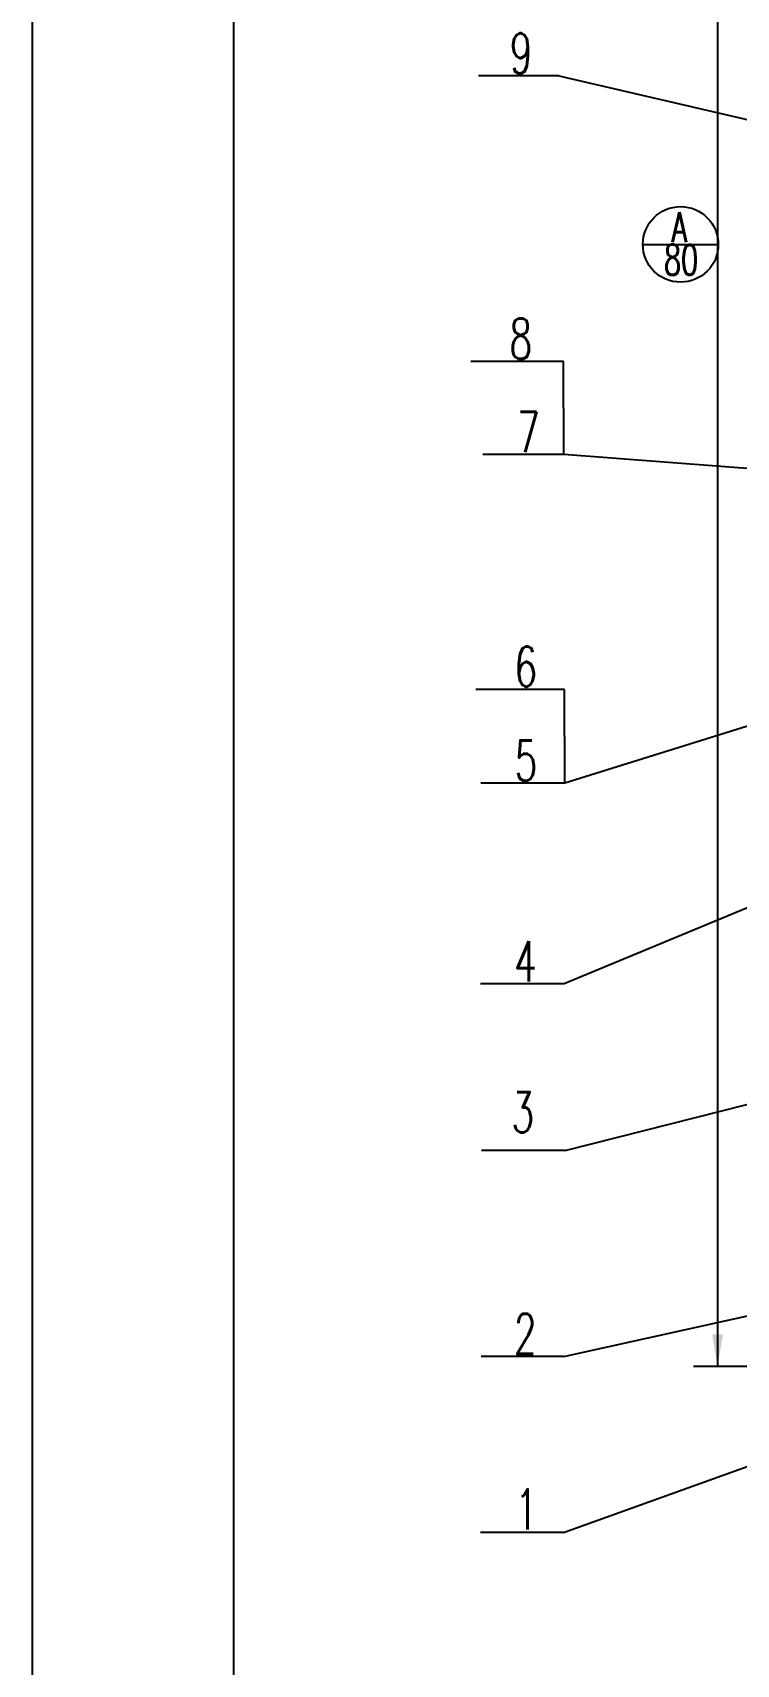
# Model space of a CAD drawing. Extents: x -1586 to 4745, y 878 to 5807.
# Drawn here: x -1586.5 to -1499.1, y 5289.3 to 5491.8 of the extents above; entities that cross this region are included whole.
import ezdxf

# ---------------------------------------------------------------- set-up
doc = ezdxf.new("R2010")
doc.units = 0
doc.header["$MEASUREMENT"] = 0
doc.header["$PDMODE"] = 66
doc.layers.get('0').update_dxf_attribs({"linetype": 'CONTINUOUS'})
doc.layers.get('DEFPOINTS').update_dxf_attribs({"linetype": 'CONTINUOUS'})
for name, color, linetype in [('剖面层', 3, 'CONTINUOUS'), ('图块层', 7, 'CONTINUOUS'), ('尺寸层', 4, 'CONTINUOUS'), ('文字层', 6, 'CONTINUOUS')]:
    doc.layers.add(name, color=color, linetype=linetype)
doc.styles.add('STYLE1', font='txt.shx', dxfattribs={"width": 0.66})

msp = doc.modelspace()

# ---------------------------------------------------------------- linework, layer by layer
at = {"color": 0, "linetype": 'ByBlock'}
for p, q in [((-1501.44, 5748.835), (-1501.44, 5326.246)), ((-1521.102, 5486.409), (-1531.142, 5486.409)), ((-1455.377, 5471.155), (-1521.275, 5486.409)), ((-1520.548, 5450.979), (-1532.076, 5450.979)), ((-1520.541, 5439.418), (-1530.581, 5439.418)), ((-1520.448, 5410.283), (-1531.45, 5410.283)), ((-1520.418, 5398.632), (-1530.813, 5398.632)), ((-1520.492, 5373.713), (-1530.888, 5373.713)), ((-1520.345, 5353.055), (-1530.74, 5353.055)), ((-1520.516, 5327.483), (-1530.811, 5327.483)), ((-1491.647, 5326.246), (-1504.44, 5326.246)), ((-1520.566, 5305.656), (-1530.86, 5305.656))]:
    msp.add_line(p, q, dxfattribs=at)
msp.add_solid([(-1502.107, 5330.246), (-1500.773, 5330.246), (-1501.44, 5326.246)], dxfattribs=at)
at = {"layer": 'DEFPOINTS', "color": 0, "linetype": 'ByBlock'}
msp.add_point((-1501.44, 5326.246), dxfattribs=at)
at = {"layer": '剖面层'}
msp.add_line((-1510.72, 5465.506), (-1501.343, 5465.506), dxfattribs=at)
msp.add_circle((-1506.031, 5465.506), 4.688, dxfattribs=at)
at = {"layer": '图块层'}
msp.add_line((-1586.487, 4755.795), (-1586.487, 5806.795), dxfattribs=at)
at = {"layer": '图块层', "color": 1}
msp.add_line((-1561.487, 4765.795), (-1561.487, 5796.795), dxfattribs=at)
at = {"layer": '尺寸层'}
for p, q in [((-1520.345, 5353.055), (-1394.079, 5385.021)), ((-1520.566, 5305.656), (-1402.932, 5347.91)), ((-1520.516, 5327.483), (-1471.739, 5338.252))]:
    msp.add_line(p, q, dxfattribs=at)
at = {"layer": '文字层'}
for p, q in [((-1520.541, 5439.418), (-1520.548, 5450.979)), ((-1442.323, 5433.459), (-1520.541, 5439.418)), ((-1422.76, 5429.194), (-1520.418, 5398.632)), ((-1431.386, 5410.748), (-1520.492, 5373.713)), ((-1520.418, 5398.632), (-1520.448, 5410.283))]:
    msp.add_line(p, q, dxfattribs=at)

# ---------------------------------------------------------------- texts
at = {"color": 0, "linetype": 'ByBlock', "attachment_point": 5, "rotation": 359.9, "style": 'STYLE1'}
for s, insert, char_height in [('9', (-1525.845, 5489.223), 5), ('A', (-1506.181, 5467.648), 3.75), ('80', (-1505.967, 5463.596), 3.75), ('8', (-1525.877, 5453.793), 5), ('7', (-1524.917, 5442.232), 5), ('6', (-1525.251, 5413.097), 5), ('5', (-1525.22, 5401.446), 5), ('4', (-1525.295, 5376.527), 5), ('3', (-1525.629, 5357.794), 5), ('2', (-1525.319, 5330.296), 5), ('1', (-1525.177, 5308.497), 5)]:
    msp.add_mtext(s, dxfattribs=dict(at, insert=insert, char_height=char_height))

doc.saveas('drawing.dxf')
